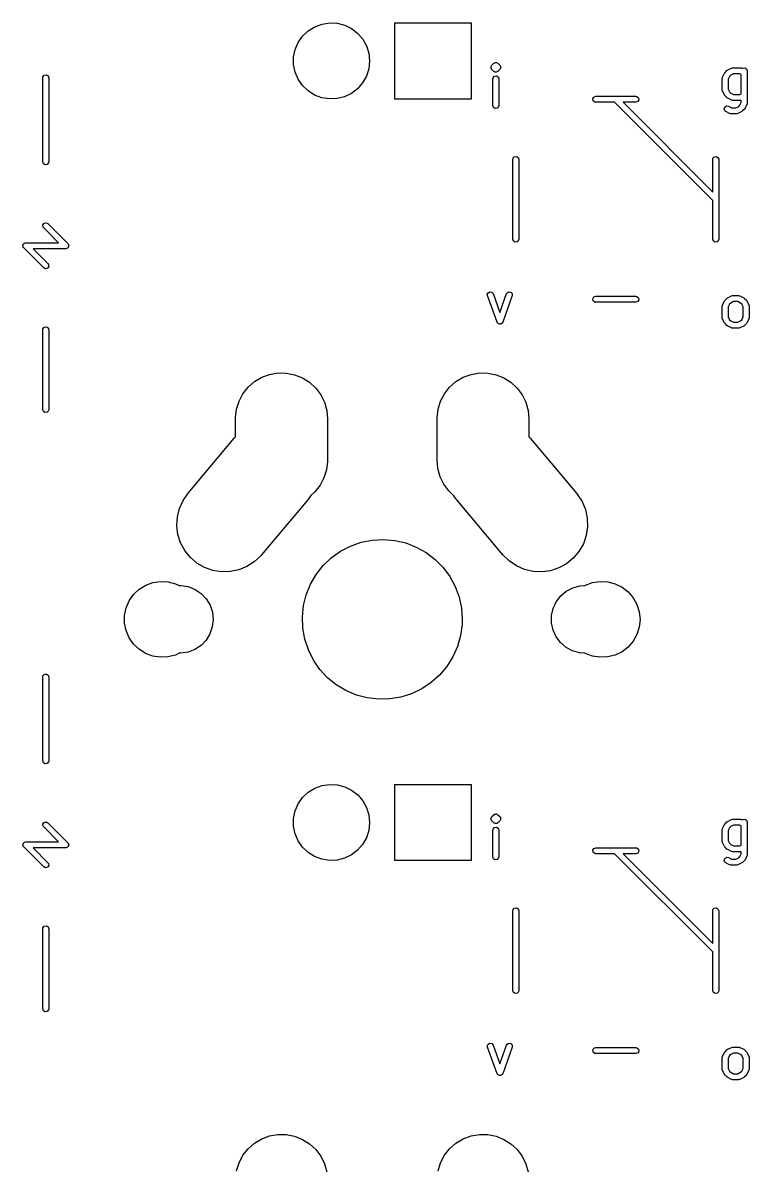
# Model space of a CAD drawing. Extents: x 0 to 132, y -20 to 105.
# Drawn here: x 114.06 to 132.22, y 45.35 to 73.93 of the extents above; entities that cross this region are included whole.
import ezdxf

# ---------------------------------------------------------------- set-up
doc = ezdxf.new("R2010")
doc.units = 0
doc.layers.add('BLACK', color=7, linetype='CONTINUOUS')

msp = doc.modelspace()

# ---------------------------------------------------------------- linework, layer by layer
at = {"layer": 'BLACK', "linetype": 'CONTINUOUS'}
for p, q in [((121.055, 73.5986), (121.195, 73.7309)), ((121.195, 73.7309), (121.358, 73.8324)), ((121.358, 73.8324), (121.539, 73.8988)), ((121.539, 73.8988), (121.729, 73.9276)), ((121.729, 73.9276), (121.922, 73.9175)), ((121.922, 73.9175), (122.108, 73.869)), ((122.108, 73.869), (122.281, 73.784)), ((122.281, 73.784), (122.433, 73.666)), ((123.363, 72.0237), (123.363, 73.9287)), ((123.363, 73.9287), (125.268, 73.9287)), ((125.268, 73.9287), (125.268, 72.0237)), ((120.868, 73.2643), (120.945, 73.4409)), ((120.945, 73.4409), (121.055, 73.5986)), ((122.433, 73.666), (122.558, 73.5199)), ((122.558, 73.5199), (122.651, 73.3515)), ((120.829, 73.0758), (120.868, 73.2643)), ((122.651, 73.3515), (122.709, 73.1678)), ((122.709, 73.1678), (122.728, 72.9762)), ((120.828, 72.8833), (120.829, 73.0758)), ((120.866, 72.6946), (120.828, 72.8833)), ((122.728, 72.9696), (122.708, 72.7782)), ((122.728, 72.9762), (122.728, 72.9696)), ((125.779, 72.8509), (125.787, 72.8685)), ((125.787, 72.8685), (125.835, 72.9162)), ((125.835, 72.9162), (125.843, 72.9218)), ((125.843, 72.9218), (125.845, 72.9246)), ((125.845, 72.9246), (125.848, 72.9254)), ((125.848, 72.9255), (125.85, 72.9281)), ((125.848, 72.9254), (125.848, 72.9255)), ((125.85, 72.9281), (125.852, 72.9284)), ((125.852, 72.9284), (125.856, 72.9311)), ((125.856, 72.9311), (125.876, 72.9328)), ((125.876, 72.9328), (125.895, 72.9378)), ((125.895, 72.9378), (125.898, 72.9364)), ((125.898, 72.9364), (125.901, 72.937)), ((125.901, 72.937), (125.904, 72.9353)), ((125.904, 72.9353), (125.907, 72.9356)), ((125.907, 72.9356), (125.923, 72.9244)), ((125.923, 72.9244), (125.941, 72.9162)), ((125.941, 72.9162), (125.989, 72.8685)), ((125.989, 72.8685), (125.994, 72.8604)), ((114.559, 72.5782), (114.591, 72.6175)), ((114.591, 72.6175), (114.642, 72.6264)), ((114.642, 72.6264), (114.686, 72.6007)), ((114.686, 72.6007), (114.704, 72.5525)), ((120.941, 72.5174), (120.866, 72.6946)), ((122.649, 72.5949), (122.554, 72.4272)), ((122.708, 72.7782), (122.649, 72.5949)), ((125.766, 72.822), (125.769, 72.8282)), ((125.771, 72.8032), (125.766, 72.822)), ((125.768, 72.8349), (125.779, 72.8509)), ((125.769, 72.8282), (125.768, 72.8349)), ((125.772, 72.7838), (125.771, 72.8032)), ((125.778, 72.7757), (125.772, 72.7838)), ((125.779, 72.7725), (125.778, 72.7757)), ((125.782, 72.7706), (125.779, 72.7725)), ((125.787, 72.7625), (125.782, 72.7706)), ((125.835, 72.7148), (125.787, 72.7625)), ((125.818, 72.5554), (125.851, 72.5947)), ((125.853, 72.7066), (125.835, 72.7148)), ((125.851, 72.5947), (125.901, 72.6036)), ((125.869, 72.6954), (125.853, 72.7066)), ((125.872, 72.6957), (125.869, 72.6954)), ((125.875, 72.694), (125.872, 72.6957)), ((125.878, 72.6946), (125.875, 72.694)), ((125.881, 72.6932), (125.878, 72.6946)), ((125.9, 72.6982), (125.881, 72.6932)), ((125.92, 72.6999), (125.9, 72.6982)), ((125.901, 72.6036), (125.945, 72.578)), ((125.924, 72.7026), (125.92, 72.6999)), ((125.925, 72.7029), (125.924, 72.7026)), ((125.928, 72.7055), (125.925, 72.7029)), ((125.931, 72.7064), (125.928, 72.7056)), ((125.928, 72.7056), (125.928, 72.7055)), ((125.933, 72.7092), (125.931, 72.7064)), ((125.941, 72.7148), (125.933, 72.7092)), ((125.989, 72.7625), (125.941, 72.7148)), ((125.997, 72.7801), (125.989, 72.7625)), ((125.994, 72.8604), (125.997, 72.8585)), ((125.997, 72.8585), (125.998, 72.8553)), ((126.008, 72.7961), (125.997, 72.7801)), ((125.998, 72.8553), (126.004, 72.8472)), ((126.004, 72.8472), (126.005, 72.8278)), ((126.005, 72.8278), (126.01, 72.809)), ((126.01, 72.809), (126.007, 72.8028)), ((126.007, 72.8028), (126.008, 72.7961)), ((131.559, 72.5729), (131.607, 72.6681)), ((131.607, 72.6681), (131.62, 72.6861)), ((131.62, 72.6861), (131.621, 72.6876)), ((131.621, 72.6876), (131.668, 72.7352)), ((131.668, 72.7352), (131.687, 72.7481)), ((131.687, 72.7481), (131.688, 72.7492)), ((131.688, 72.7492), (131.783, 72.7969)), ((131.735, 72.5901), (131.701, 72.5216)), ((131.766, 72.6205), (131.735, 72.5901)), ((131.834, 72.6548), (131.766, 72.6205)), ((131.783, 72.7969), (131.808, 72.8043)), ((131.808, 72.8043), (131.812, 72.8033)), ((131.812, 72.8033), (131.817, 72.8048)), ((131.817, 72.8048), (132.007, 72.8048)), ((131.989, 72.6548), (131.834, 72.6548)), ((132.027, 72.6358), (131.989, 72.6548)), ((132.007, 72.8048), (132.033, 72.8003)), ((132.027, 72.1571), (132.027, 72.6358)), ((132.033, 72.8003), (132.036, 72.7974)), ((132.036, 72.7974), (132.041, 72.7969)), ((132.041, 72.7969), (132.059, 72.7877)), ((132.059, 72.7877), (132.065, 72.7947)), ((132.065, 72.7947), (132.115, 72.8036)), ((132.115, 72.8036), (132.16, 72.778)), ((132.16, 72.778), (132.177, 72.7298)), ((132.177, 72.7298), (132.177, 71.9203)), ((114.554, 72.5525), (114.559, 72.5782)), ((114.554, 70.4525), (114.554, 72.5525)), ((114.704, 72.5525), (114.704, 70.4525)), ((121.051, 72.3589), (120.941, 72.5174)), ((121.19, 72.2257), (121.051, 72.3589)), ((122.554, 72.4272), (122.428, 72.2819)), ((125.813, 72.5298), (125.818, 72.5554)), ((125.813, 71.8631), (125.813, 72.5298)), ((125.945, 72.578), (125.963, 72.5298)), ((125.963, 72.5298), (125.963, 71.8631)), ((131.551, 72.5393), (131.556, 72.565)), ((131.551, 72.2536), (131.551, 72.5393)), ((131.556, 72.565), (131.558, 72.5684)), ((131.558, 72.5684), (131.559, 72.5729)), ((131.701, 72.5216), (131.701, 72.2713)), ((121.352, 72.1231), (121.19, 72.2257)), ((121.533, 72.0554), (121.352, 72.1231)), ((121.723, 72.0252), (121.533, 72.0554)), ((121.915, 72.034), (121.723, 72.0252)), ((122.102, 72.0812), (121.915, 72.034)), ((122.275, 72.165), (122.102, 72.0812)), ((122.428, 72.2819), (122.275, 72.165)), ((125.268, 72.0237), (123.363, 72.0237)), ((128.314, 72.0285), (128.34, 72.073)), ((128.323, 71.978), (128.314, 72.0285)), ((128.34, 72.073), (128.388, 72.0905)), ((128.388, 72.0905), (129.388, 72.0905)), ((129.388, 72.0905), (129.414, 72.086)), ((129.414, 72.086), (129.453, 72.053)), ((129.453, 72.053), (129.462, 72.0025)), ((131.553, 72.2494), (131.551, 72.2536)), ((131.552, 72.245), (131.553, 72.2494)), ((131.559, 72.2201), (131.552, 72.245)), ((131.607, 72.1248), (131.559, 72.2201)), ((131.608, 72.1237), (131.607, 72.1248)), ((131.621, 72.1053), (131.608, 72.1237)), ((131.668, 72.0577), (131.621, 72.1053)), ((131.67, 72.057), (131.668, 72.0577)), ((131.688, 72.0437), (131.67, 72.057)), ((131.783, 71.996), (131.688, 72.0437)), ((131.701, 72.2713), (131.735, 72.2028)), ((131.735, 72.2028), (131.766, 72.1724)), ((131.766, 72.1724), (131.834, 72.1381)), ((131.834, 72.1381), (131.989, 72.1381)), ((131.989, 72.1381), (132.027, 72.1571)), ((125.831, 71.8149), (125.813, 71.8631)), ((125.875, 71.7893), (125.831, 71.8149)), ((125.925, 71.7982), (125.875, 71.7893)), ((125.958, 71.8375), (125.925, 71.7982)), ((125.963, 71.8631), (125.958, 71.8375)), ((128.362, 71.945), (128.323, 71.978)), ((128.388, 71.9405), (128.362, 71.945)), ((128.857, 71.9405), (128.388, 71.9405)), ((131.313, 69.4844), (128.857, 71.9405)), ((129.388, 71.9405), (129.069, 71.9405)), ((129.069, 71.9405), (131.313, 69.6966)), ((129.436, 71.958), (129.388, 71.9405)), ((129.462, 72.0025), (129.436, 71.958)), ((131.599, 71.7729), (131.613, 71.8221)), ((131.619, 71.7258), (131.599, 71.7729)), ((131.613, 71.8221), (131.656, 71.8504)), ((131.64, 71.7103), (131.619, 71.7258)), ((131.656, 71.8504), (131.707, 71.8445)), ((131.707, 71.8445), (131.787, 71.8048)), ((131.787, 71.9955), (131.783, 71.996)), ((131.791, 71.9926), (131.787, 71.9955)), ((131.787, 71.8048), (131.894, 71.8048)), ((131.817, 71.9881), (131.791, 71.9926)), ((132.007, 71.9881), (131.817, 71.9881)), ((131.894, 71.8048), (131.963, 71.839)), ((131.963, 71.839), (131.993, 71.8694)), ((131.993, 71.8694), (132.027, 71.938)), ((132.011, 71.9897), (132.007, 71.9881)), ((132.016, 71.9886), (132.011, 71.9897)), ((132.027, 71.9921), (132.016, 71.9886)), ((132.027, 71.938), (132.027, 71.9921)), ((132.06, 71.7244), (132.042, 71.7115)), ((132.108, 71.772), (132.06, 71.7244)), ((132.122, 71.7915), (132.108, 71.7735)), ((132.108, 71.7735), (132.108, 71.772)), ((132.169, 71.8867), (132.122, 71.7915)), ((132.17, 71.8912), (132.169, 71.8867)), ((132.173, 71.8946), (132.17, 71.8912)), ((132.177, 71.9203), (132.173, 71.8946)), ((131.735, 71.6627), (131.64, 71.7103)), ((131.74, 71.6622), (131.735, 71.6627)), ((131.743, 71.6593), (131.74, 71.6622)), ((131.769, 71.6548), (131.743, 71.6593)), ((131.912, 71.6548), (131.769, 71.6548)), ((131.916, 71.6563), (131.912, 71.6548)), ((131.92, 71.6553), (131.916, 71.6563)), ((131.945, 71.6627), (131.92, 71.6553)), ((132.041, 71.7103), (131.945, 71.6627)), ((132.042, 71.7115), (132.041, 71.7103)), ((126.318, 70.5412), (126.35, 70.5805)), ((126.35, 70.5805), (126.401, 70.5894)), ((126.401, 70.5894), (126.445, 70.5637)), ((131.318, 70.5412), (131.35, 70.5805)), ((131.35, 70.5805), (131.401, 70.5894)), ((131.401, 70.5894), (131.445, 70.5637)), ((114.572, 70.4043), (114.554, 70.4525)), ((114.616, 70.3786), (114.572, 70.4043)), ((114.666, 70.3875), (114.616, 70.3786)), ((114.699, 70.4268), (114.666, 70.3875)), ((114.704, 70.4525), (114.699, 70.4268)), ((126.313, 70.5155), (126.318, 70.5412)), ((126.313, 68.5155), (126.313, 70.5155)), ((126.445, 70.5637), (126.463, 70.5155)), ((126.463, 70.5155), (126.463, 68.5155)), ((131.313, 70.5155), (131.318, 70.5412)), ((131.313, 69.6966), (131.313, 70.5155)), ((131.445, 70.5637), (131.463, 70.5155)), ((131.463, 70.5155), (131.463, 68.5155)), ((131.313, 68.5155), (131.313, 69.4844)), ((114.557, 68.8719), (114.586, 68.9139)), ((114.561, 68.8208), (114.557, 68.8719)), ((114.586, 68.9139), (114.636, 68.9272)), ((114.636, 68.9272), (114.682, 68.9055)), ((114.682, 68.9055), (115.182, 68.4055)), ((114.576, 68.7995), (114.561, 68.8208)), ((114.948, 68.4275), (114.576, 68.7995)), ((114.055, 68.3655), (114.057, 68.3685)), ((114.059, 68.3433), (114.055, 68.3655)), ((114.057, 68.3719), (114.069, 68.3904)), ((114.057, 68.3685), (114.057, 68.3719)), ((114.061, 68.3208), (114.059, 68.3433)), ((114.064, 68.317), (114.061, 68.3208)), ((114.064, 68.315), (114.064, 68.317)), ((114.067, 68.3129), (114.064, 68.315)), ((114.076, 68.2995), (114.067, 68.3129)), ((114.069, 68.3904), (114.081, 68.41)), ((114.576, 67.7995), (114.076, 68.2995)), ((114.081, 68.41), (114.084, 68.4111)), ((114.084, 68.4111), (114.086, 68.4139)), ((114.086, 68.4139), (114.108, 68.4198)), ((114.108, 68.4198), (114.129, 68.4275)), ((114.129, 68.4275), (114.948, 68.4275)), ((115.174, 68.2939), (115.172, 68.2911)), ((115.177, 68.295), (115.174, 68.2939)), ((115.188, 68.3146), (115.177, 68.295)), ((115.182, 68.4055), (115.191, 68.3921)), ((115.201, 68.3331), (115.188, 68.3146)), ((115.191, 68.3921), (115.194, 68.39)), ((115.194, 68.39), (115.194, 68.388)), ((115.194, 68.388), (115.197, 68.3842)), ((115.197, 68.3842), (115.199, 68.3617)), ((115.199, 68.3617), (115.203, 68.3395)), ((115.203, 68.3395), (115.201, 68.3365)), ((115.201, 68.3365), (115.201, 68.3331)), ((126.331, 68.4673), (126.313, 68.5155)), ((126.375, 68.4416), (126.331, 68.4673)), ((126.425, 68.4505), (126.375, 68.4416)), ((126.458, 68.4898), (126.425, 68.4505)), ((126.463, 68.5155), (126.458, 68.4898)), ((131.331, 68.4673), (131.313, 68.5155)), ((131.375, 68.4416), (131.331, 68.4673)), ((131.425, 68.4505), (131.375, 68.4416)), ((131.458, 68.4898), (131.425, 68.4505)), ((131.463, 68.5155), (131.458, 68.4898)), ((115.129, 68.2775), (114.31, 68.2775)), ((114.31, 68.2775), (114.682, 67.9055)), ((115.15, 68.2852), (115.129, 68.2775)), ((115.172, 68.2911), (115.15, 68.2852)), ((114.622, 67.7778), (114.576, 67.7995)), ((114.672, 67.7911), (114.622, 67.7778)), ((114.701, 67.8331), (114.672, 67.7911)), ((114.682, 67.9055), (114.697, 67.8842)), ((114.697, 67.8842), (114.701, 67.8331)), ((125.675, 67.1302), (125.693, 67.1783)), ((125.693, 67.1783), (125.737, 67.2037)), ((125.737, 67.2037), (125.788, 67.1945)), ((125.788, 67.1945), (125.821, 67.155)), ((125.821, 67.155), (125.988, 66.6861)), ((125.988, 66.6861), (126.155, 67.155)), ((126.155, 67.155), (126.168, 67.1776)), ((126.168, 67.1776), (126.213, 67.2036)), ((126.213, 67.2036), (126.263, 67.195)), ((126.263, 67.195), (126.296, 67.1559)), ((126.296, 67.1559), (126.297, 67.1046)), ((125.679, 67.1046), (125.675, 67.1302)), ((125.917, 66.4379), (125.679, 67.1046)), ((126.297, 67.1046), (126.059, 66.4379)), ((128.314, 67.0285), (128.34, 67.073)), ((128.323, 66.978), (128.314, 67.0285)), ((128.362, 66.945), (128.323, 66.978)), ((128.34, 67.073), (128.388, 67.0905)), ((128.388, 66.9405), (128.362, 66.945)), ((128.388, 67.0905), (129.388, 67.0905)), ((129.388, 66.9405), (128.388, 66.9405)), ((129.388, 67.0905), (129.414, 67.086)), ((129.436, 66.958), (129.388, 66.9405)), ((129.414, 67.086), (129.453, 67.053)), ((129.462, 67.0025), (129.436, 66.958)), ((129.453, 67.053), (129.462, 67.0025)), ((131.551, 66.8393), (131.556, 66.865)), ((131.556, 66.865), (131.558, 66.8684)), ((131.558, 66.8684), (131.559, 66.8729)), ((131.559, 66.8729), (131.607, 66.9681)), ((131.607, 66.9681), (131.62, 66.9861)), ((131.62, 66.9861), (131.621, 66.9876)), ((131.621, 66.9876), (131.668, 67.0352)), ((131.668, 67.0352), (131.687, 67.0481)), ((131.687, 67.0481), (131.688, 67.0492)), ((131.688, 67.0492), (131.783, 67.0969)), ((131.735, 66.8901), (131.701, 66.8216)), ((131.766, 66.9205), (131.735, 66.8901)), ((131.834, 66.9548), (131.766, 66.9205)), ((131.783, 67.0969), (131.808, 67.1043)), ((131.808, 67.1043), (131.812, 67.1033)), ((131.812, 67.1033), (131.817, 67.1048)), ((131.817, 67.1048), (131.959, 67.1048)), ((131.942, 66.9548), (131.834, 66.9548)), ((132.01, 66.9205), (131.942, 66.9548)), ((131.959, 67.1048), (131.985, 67.1003)), ((131.985, 67.1003), (131.989, 67.0974)), ((131.989, 67.0974), (131.993, 67.0969)), ((131.993, 67.0969), (132.088, 67.0492)), ((132.041, 66.8901), (132.01, 66.9205)), ((132.075, 66.8216), (132.041, 66.8901)), ((132.088, 67.0492), (132.106, 67.0359)), ((132.106, 67.0359), (132.108, 67.0352)), ((132.108, 67.0352), (132.155, 66.9876)), ((132.155, 66.9876), (132.168, 66.9692)), ((132.168, 66.9692), (132.169, 66.9681)), ((132.169, 66.9681), (132.217, 66.8729)), ((132.217, 66.8729), (132.224, 66.8479)), ((131.551, 66.5536), (131.551, 66.8393)), ((131.701, 66.8216), (131.701, 66.5713)), ((132.075, 66.5713), (132.075, 66.8216)), ((132.224, 66.8479), (132.223, 66.8435)), ((132.223, 66.8435), (132.225, 66.8393)), ((132.225, 66.8393), (132.225, 66.5536)), ((114.559, 66.2782), (114.591, 66.3175)), ((114.591, 66.3175), (114.642, 66.3264)), ((114.642, 66.3264), (114.686, 66.3007)), ((114.686, 66.3007), (114.704, 66.2525)), ((125.918, 66.4375), (125.917, 66.4379)), ((125.918, 66.437), (125.918, 66.4375)), ((125.934, 66.4179), (125.918, 66.437)), ((125.95, 66.3984), (125.934, 66.4179)), ((125.951, 66.3983), (125.95, 66.3984)), ((125.951, 66.3979), (125.951, 66.3983)), ((125.976, 66.3937), (125.951, 66.3979)), ((126.001, 66.3892), (125.976, 66.3937)), ((126.023, 66.4021), (126.001, 66.3893)), ((126.001, 66.3893), (126.001, 66.3894)), ((126.001, 66.3894), (126.001, 66.3892)), ((126.045, 66.4146), (126.023, 66.4021)), ((126.046, 66.4153), (126.045, 66.415)), ((126.045, 66.415), (126.045, 66.4146)), ((126.059, 66.4379), (126.046, 66.4153)), ((131.553, 66.5494), (131.551, 66.5536)), ((131.552, 66.545), (131.553, 66.5494)), ((131.559, 66.5201), (131.552, 66.545)), ((131.607, 66.4248), (131.559, 66.5201)), ((131.608, 66.4237), (131.607, 66.4248)), ((131.621, 66.4053), (131.608, 66.4237)), ((131.668, 66.3577), (131.621, 66.4053)), ((131.67, 66.357), (131.668, 66.3577)), ((131.688, 66.3437), (131.67, 66.357)), ((131.783, 66.296), (131.688, 66.3437)), ((131.701, 66.5713), (131.735, 66.5028)), ((131.735, 66.5028), (131.766, 66.4724)), ((131.766, 66.4724), (131.834, 66.4381)), ((131.787, 66.2955), (131.783, 66.296)), ((131.791, 66.2926), (131.787, 66.2955)), ((131.834, 66.4381), (131.942, 66.4381)), ((131.942, 66.4381), (132.01, 66.4724)), ((131.993, 66.296), (131.968, 66.2886)), ((132.088, 66.3437), (131.993, 66.296)), ((132.01, 66.4724), (132.041, 66.5028)), ((132.041, 66.5028), (132.075, 66.5713)), ((132.089, 66.3448), (132.088, 66.3437)), ((132.108, 66.3577), (132.089, 66.3448)), ((132.155, 66.4053), (132.108, 66.3577)), ((132.156, 66.4068), (132.155, 66.4053)), ((132.169, 66.4248), (132.156, 66.4068)), ((132.217, 66.5201), (132.169, 66.4248)), ((132.22, 66.5279), (132.217, 66.5245)), ((132.217, 66.5245), (132.217, 66.5201)), ((132.225, 66.5536), (132.22, 66.5279)), ((114.554, 66.2525), (114.559, 66.2782)), ((114.554, 64.2525), (114.554, 66.2525)), ((114.704, 66.2525), (114.704, 64.2525)), ((131.817, 66.2881), (131.791, 66.2926)), ((131.959, 66.2881), (131.817, 66.2881)), ((131.964, 66.2897), (131.959, 66.2881)), ((131.968, 66.2886), (131.964, 66.2897)), ((120.228, 65.1356), (120.436, 65.1712)), ((120.436, 65.1712), (120.646, 65.1684)), ((120.646, 65.1684), (120.853, 65.1274)), ((125.268, 65.1356), (125.476, 65.1712)), ((125.476, 65.1712), (125.686, 65.1684)), ((125.686, 65.1684), (125.893, 65.1274)), ((119.692, 64.8164), (119.85, 64.9551)), ((119.85, 64.9551), (120.031, 65.0627)), ((120.031, 65.0627), (120.228, 65.1356)), ((120.853, 65.1274), (121.048, 65.0494)), ((121.048, 65.0494), (121.226, 64.9371)), ((121.226, 64.9371), (121.381, 64.7942)), ((124.732, 64.8164), (124.89, 64.9551)), ((124.89, 64.9551), (125.071, 65.0627)), ((125.071, 65.0627), (125.268, 65.1356)), ((125.893, 65.1274), (126.088, 65.0494)), ((126.088, 65.0494), (126.266, 64.9371)), ((126.266, 64.9371), (126.421, 64.7942)), ((119.464, 64.4648), (119.562, 64.6511)), ((119.562, 64.6511), (119.692, 64.8164)), ((121.381, 64.7942), (121.507, 64.6256)), ((121.507, 64.6256), (121.6, 64.4369)), ((124.504, 64.4648), (124.602, 64.6511)), ((124.602, 64.6511), (124.732, 64.8164)), ((126.421, 64.7942), (126.547, 64.6256)), ((126.547, 64.6256), (126.64, 64.4369)), ((119.401, 64.2638), (119.464, 64.4648)), ((121.6, 64.4369), (121.657, 64.2343)), ((124.441, 64.2638), (124.504, 64.4648)), ((126.64, 64.4369), (126.697, 64.2343)), ((114.572, 64.2043), (114.554, 64.2525)), ((114.616, 64.1786), (114.572, 64.2043)), ((114.666, 64.1875), (114.616, 64.1786)), ((114.699, 64.2268), (114.666, 64.1875)), ((114.704, 64.2525), (114.699, 64.2268)), ((119.376, 64.0549), (119.401, 64.2638)), ((119.376, 64.0247), (119.376, 64.0549)), ((119.376, 63.5767), (119.376, 64.0247)), ((121.657, 64.2343), (121.676, 64.0247)), ((121.676, 64.0247), (121.676, 62.9878)), ((124.416, 64.0549), (124.441, 64.2638)), ((124.416, 64.0247), (124.416, 64.0549)), ((124.416, 62.9877), (124.416, 64.0247)), ((126.697, 64.2343), (126.716, 64.0247)), ((126.716, 64.0247), (126.716, 63.5738)), ((118.188, 62.1644), (119.345, 63.5433)), ((119.345, 63.5433), (119.366, 63.5671)), ((119.366, 63.5671), (119.376, 63.5767)), ((126.716, 63.5738), (126.747, 63.5433)), ((126.747, 63.5433), (127.904, 62.1644)), ((121.676, 62.9576), (121.651, 62.7487)), ((121.676, 62.9878), (121.676, 62.9576)), ((124.435, 62.7782), (124.416, 62.9877)), ((121.651, 62.7487), (121.588, 62.5477)), ((124.492, 62.5756), (124.435, 62.7782)), ((121.49, 62.3614), (121.36, 62.1961)), ((121.588, 62.5477), (121.49, 62.3614)), ((124.585, 62.3869), (124.492, 62.5756)), ((124.711, 62.2182), (124.585, 62.3869)), ((118.063, 61.9839), (118.188, 62.1644)), ((121.256, 62.1048), (121.184, 62.0006)), ((121.36, 62.1961), (121.256, 62.1048)), ((124.839, 62.1003), (124.711, 62.2182)), ((124.888, 62.0249), (124.839, 62.1003)), ((124.908, 62.0006), (124.888, 62.0249)), ((127.904, 62.1644), (127.924, 62.1401)), ((127.924, 62.1401), (128.044, 61.9564)), ((117.921, 61.5704), (117.973, 61.7837)), ((117.973, 61.7837), (118.063, 61.9839)), ((121.184, 62.0006), (120.027, 60.6217)), ((126.065, 60.6217), (124.908, 62.0006)), ((128.044, 61.9564), (128.129, 61.7539)), ((128.129, 61.7539), (128.176, 61.5393)), ((117.908, 61.3512), (117.921, 61.5704)), ((128.176, 61.5393), (128.182, 61.3198)), ((117.936, 61.1333), (117.908, 61.3512)), ((128.182, 61.3198), (128.149, 61.1027)), ((118.003, 60.9242), (117.936, 61.1333)), ((118.107, 60.7307), (118.003, 60.9242)), ((122.252, 60.8418), (122.518, 60.9354)), ((122.518, 60.9354), (122.795, 60.9905)), ((122.795, 60.9905), (123.077, 61.006)), ((123.077, 61.006), (123.359, 60.9816)), ((123.359, 60.9816), (123.634, 60.9178)), ((123.634, 60.9178), (123.898, 60.8159)), ((128.077, 60.8954), (127.968, 60.7047)), ((128.149, 61.1027), (128.077, 60.8954)), ((118.244, 60.5595), (118.107, 60.7307)), ((120.006, 60.5979), (119.846, 60.4474)), ((120.027, 60.6217), (120.006, 60.5979)), ((121.771, 60.5473), (122.001, 60.7115)), ((122.001, 60.7115), (122.252, 60.8418)), ((123.898, 60.8159), (124.144, 60.6779)), ((124.144, 60.6779), (124.369, 60.5065)), ((126.221, 60.4671), (126.065, 60.6217)), ((127.968, 60.7047), (127.826, 60.5371)), ((118.411, 60.4161), (118.244, 60.5595)), ((118.6, 60.3055), (118.411, 60.4161)), ((118.807, 60.2313), (118.6, 60.3055)), ((119.662, 60.3286), (119.458, 60.2455)), ((119.846, 60.4474), (119.662, 60.3286)), ((121.392, 60.1304), (121.567, 60.3523)), ((121.567, 60.3523), (121.771, 60.5473)), ((124.369, 60.5065), (124.567, 60.3051)), ((124.567, 60.3051), (124.735, 60.0779)), ((126.403, 60.3435), (126.221, 60.4671)), ((126.604, 60.2551), (126.403, 60.3435)), ((127.463, 60.2926), (127.254, 60.2238)), ((127.656, 60.3982), (127.463, 60.2926)), ((127.826, 60.5371), (127.656, 60.3982)), ((119.024, 60.196), (118.807, 60.2313)), ((119.243, 60.2008), (119.024, 60.196)), ((119.458, 60.2455), (119.243, 60.2008)), ((121.25, 59.8861), (121.392, 60.1304)), ((124.735, 60.0779), (124.869, 59.8293)), ((126.818, 60.2047), (126.604, 60.2551)), ((127.037, 60.1942), (126.818, 60.2047)), ((127.254, 60.2238), (127.037, 60.1942)), ((116.827, 59.627), (116.966, 59.7589)), ((116.966, 59.7589), (117.13, 59.8601)), ((117.13, 59.8601), (117.31, 59.9264)), ((117.31, 59.9264), (117.5, 59.9551)), ((117.5, 59.9551), (117.691, 59.9451)), ((117.691, 59.9451), (117.877, 59.8967)), ((117.877, 59.8967), (117.967, 59.8525)), ((117.967, 59.8525), (118.013, 59.8549)), ((118.013, 59.8549), (118.195, 59.8249)), ((118.195, 59.8249), (118.365, 59.7568)), ((118.365, 59.7568), (118.517, 59.6536)), ((121.144, 59.6243), (121.25, 59.8861)), ((124.869, 59.8293), (124.967, 59.5642)), ((127.651, 59.7109), (127.813, 59.7966)), ((127.813, 59.7966), (127.99, 59.8453)), ((127.99, 59.8453), (128.116, 59.8519)), ((128.116, 59.8519), (128.13, 59.8601)), ((128.13, 59.8601), (128.31, 59.9264)), ((128.31, 59.9264), (128.5, 59.9551)), ((128.5, 59.9551), (128.691, 59.9451)), ((128.691, 59.9451), (128.877, 59.8967)), ((128.877, 59.8967), (129.049, 59.8119)), ((129.049, 59.8119), (129.201, 59.6942)), ((116.64, 59.2935), (116.717, 59.4697)), ((116.717, 59.4697), (116.827, 59.627)), ((118.517, 59.6536), (118.643, 59.5202)), ((118.643, 59.5202), (118.738, 59.3628)), ((121.076, 59.3501), (121.144, 59.6243)), ((124.967, 59.5642), (125.026, 59.2881)), ((127.321, 59.2802), (127.399, 59.4466)), ((127.399, 59.4466), (127.51, 59.5924)), ((127.51, 59.5924), (127.651, 59.7109)), ((129.201, 59.6942), (129.326, 59.5484)), ((129.326, 59.5484), (129.419, 59.3805)), ((116.601, 59.1056), (116.64, 59.2935)), ((118.738, 59.3628), (118.796, 59.1888)), ((118.796, 59.1888), (118.816, 59.0062)), ((121.047, 59.0691), (121.076, 59.3501)), ((125.026, 59.2881), (125.046, 59.0062)), ((127.281, 59.101), (127.321, 59.2802)), ((129.419, 59.3805), (129.477, 59.1973)), ((129.477, 59.1973), (129.496, 59.0062)), ((116.601, 58.9135), (116.601, 59.1056)), ((116.638, 58.7253), (116.601, 58.9135)), ((118.816, 59.0003), (118.795, 58.8179)), ((118.816, 59.0062), (118.816, 59.0003)), ((121.058, 58.7868), (121.047, 59.0691)), ((125.042, 58.8807), (125.004, 58.6007)), ((125.046, 59.0062), (125.042, 58.8807)), ((127.281, 58.9174), (127.281, 59.101)), ((127.319, 58.7379), (127.281, 58.9174)), ((129.496, 58.9996), (129.475, 58.8087)), ((129.496, 59.0062), (129.496, 58.9996)), ((116.714, 58.5486), (116.638, 58.7253)), ((118.735, 58.6443), (118.639, 58.4876)), ((118.795, 58.8179), (118.735, 58.6443)), ((121.109, 58.5089), (121.058, 58.7868)), ((125.004, 58.6007), (124.928, 58.3288)), ((127.396, 58.571), (127.319, 58.7379)), ((129.417, 58.6259), (129.322, 58.4586)), ((129.475, 58.8087), (129.417, 58.6259)), ((116.823, 58.3905), (116.714, 58.5486)), ((116.961, 58.2576), (116.823, 58.3905)), ((118.512, 58.3551), (118.36, 58.253)), ((118.639, 58.4876), (118.512, 58.3551)), ((121.198, 58.2409), (121.109, 58.5089)), ((124.928, 58.3288), (124.814, 58.0704)), ((127.506, 58.4244), (127.396, 58.571)), ((127.646, 58.3049), (127.506, 58.4244)), ((127.808, 58.2181), (127.646, 58.3049)), ((129.196, 58.3137), (129.044, 58.1971)), ((129.322, 58.4586), (129.196, 58.3137)), ((117.124, 58.1553), (116.961, 58.2576)), ((117.303, 58.0878), (117.124, 58.1553)), ((117.493, 58.0577), (117.303, 58.0878)), ((117.685, 58.0664), (117.493, 58.0577)), ((117.871, 58.1135), (117.685, 58.0664)), ((117.966, 58.1597), (117.871, 58.1135)), ((118.008, 58.1573), (117.966, 58.1597)), ((118.189, 58.186), (118.008, 58.1573)), ((118.36, 58.253), (118.189, 58.186)), ((121.325, 57.9882), (121.198, 58.2409)), ((124.814, 58.0704), (124.664, 57.8307)), ((127.984, 58.1682), (127.808, 58.2181)), ((128.116, 58.1603), (127.984, 58.1682)), ((128.124, 58.1553), (128.116, 58.1603)), ((128.303, 58.0878), (128.124, 58.1553)), ((128.493, 58.0577), (128.303, 58.0878)), ((128.685, 58.0664), (128.493, 58.0577)), ((128.871, 58.1135), (128.685, 58.0664)), ((129.044, 58.1971), (128.871, 58.1135)), ((121.485, 57.7558), (121.325, 57.9882)), ((121.677, 57.5483), (121.485, 57.7558)), ((124.664, 57.8307), (124.482, 57.6144)), ((114.554, 57.5665), (114.559, 57.5922)), ((114.554, 55.4665), (114.554, 57.5665)), ((114.559, 57.5922), (114.591, 57.6315)), ((114.591, 57.6315), (114.642, 57.6404)), ((114.642, 57.6404), (114.686, 57.6147)), ((114.686, 57.6147), (114.704, 57.5665)), ((114.704, 57.5665), (114.704, 55.4665)), ((121.896, 57.37), (121.677, 57.5483)), ((124.482, 57.6144), (124.272, 57.4259)), ((122.138, 57.2242), (121.896, 57.37)), ((122.398, 57.1141), (122.138, 57.2242)), ((124.037, 57.269), (123.782, 57.1467)), ((124.272, 57.4259), (124.037, 57.269)), ((122.671, 57.0417), (122.398, 57.1141)), ((122.952, 57.0085), (122.671, 57.0417)), ((123.234, 57.0151), (122.952, 57.0085)), ((123.513, 57.0615), (123.234, 57.0151)), ((123.782, 57.1467), (123.513, 57.0615)), ((114.572, 55.4183), (114.554, 55.4665)), ((114.699, 55.4408), (114.666, 55.4015)), ((114.704, 55.4665), (114.699, 55.4408)), ((114.616, 55.3926), (114.572, 55.4183)), ((114.666, 55.4015), (114.616, 55.3926)), ((121.539, 54.8488), (121.729, 54.8776)), ((121.729, 54.8776), (121.922, 54.8675)), ((121.922, 54.8675), (122.108, 54.819)), ((123.363, 52.9737), (123.363, 54.8787)), ((123.363, 54.8787), (125.268, 54.8787)), ((125.268, 54.8787), (125.268, 52.9737)), ((121.055, 54.5486), (121.195, 54.6809)), ((121.195, 54.6809), (121.358, 54.7824)), ((121.358, 54.7824), (121.539, 54.8488)), ((122.108, 54.819), (122.281, 54.734)), ((122.281, 54.734), (122.433, 54.616)), ((122.433, 54.616), (122.558, 54.4699)), ((120.868, 54.2143), (120.945, 54.3909)), ((120.945, 54.3909), (121.055, 54.5486)), ((122.558, 54.4699), (122.651, 54.3015)), ((122.651, 54.3015), (122.709, 54.1178)), ((120.828, 53.8333), (120.829, 54.0258)), ((120.829, 54.0258), (120.868, 54.2143)), ((122.709, 54.1178), (122.728, 53.9262)), ((125.766, 54.026), (125.769, 54.0322)), ((125.771, 54.0072), (125.766, 54.026)), ((125.768, 54.0389), (125.779, 54.0549)), ((125.769, 54.0322), (125.768, 54.0389)), ((125.772, 53.9878), (125.771, 54.0072)), ((125.779, 54.0549), (125.787, 54.0725)), ((125.787, 54.0725), (125.835, 54.1202)), ((125.835, 54.1202), (125.843, 54.1258)), ((125.843, 54.1258), (125.845, 54.1286)), ((125.845, 54.1286), (125.848, 54.1294)), ((125.848, 54.1295), (125.85, 54.1321)), ((125.848, 54.1294), (125.848, 54.1295)), ((125.85, 54.1321), (125.852, 54.1324)), ((125.852, 54.1324), (125.856, 54.1351)), ((125.856, 54.1351), (125.876, 54.1368)), ((125.876, 54.1368), (125.895, 54.1418)), ((125.895, 54.1418), (125.898, 54.1404)), ((125.898, 54.1404), (125.901, 54.141)), ((125.901, 54.141), (125.904, 54.1393)), ((125.904, 54.1393), (125.907, 54.1396)), ((125.907, 54.1396), (125.923, 54.1284)), ((125.923, 54.1284), (125.941, 54.1202)), ((125.941, 54.1202), (125.989, 54.0725)), ((125.989, 54.0725), (125.994, 54.0644)), ((125.994, 54.0644), (125.997, 54.0625)), ((125.997, 54.0625), (125.998, 54.0593)), ((125.998, 54.0593), (126.004, 54.0512)), ((126.004, 54.0512), (126.005, 54.0318)), ((126.005, 54.0318), (126.01, 54.013)), ((126.01, 54.013), (126.007, 54.0068)), ((126.007, 54.0068), (126.008, 54.0001)), ((131.783, 54.0009), (131.808, 54.0083)), ((131.808, 54.0083), (131.812, 54.0073)), ((131.812, 54.0073), (131.817, 54.0088)), ((131.817, 54.0088), (132.007, 54.0088)), ((132.007, 54.0088), (132.033, 54.0043)), ((132.065, 53.9987), (132.115, 54.0076)), ((132.115, 54.0076), (132.16, 53.982)), ((114.557, 53.8859), (114.586, 53.9279)), ((114.561, 53.8348), (114.557, 53.8859)), ((114.576, 53.8135), (114.561, 53.8348)), ((114.948, 53.4415), (114.576, 53.8135)), ((114.586, 53.9279), (114.636, 53.9412)), ((114.636, 53.9412), (114.682, 53.9195)), ((114.682, 53.9195), (115.182, 53.4195)), ((120.866, 53.6446), (120.828, 53.8333)), ((122.708, 53.7282), (122.649, 53.5449)), ((122.728, 53.9196), (122.708, 53.7282)), ((122.728, 53.9262), (122.728, 53.9196)), ((125.778, 53.9797), (125.772, 53.9878)), ((125.779, 53.9765), (125.778, 53.9797)), ((125.782, 53.9746), (125.779, 53.9765)), ((125.787, 53.9665), (125.782, 53.9746)), ((125.835, 53.9188), (125.787, 53.9665)), ((125.813, 53.7338), (125.818, 53.7594)), ((125.813, 53.0671), (125.813, 53.7338)), ((125.818, 53.7594), (125.851, 53.7987)), ((125.853, 53.9106), (125.835, 53.9188)), ((125.851, 53.7987), (125.901, 53.8076)), ((125.869, 53.8994), (125.853, 53.9106)), ((125.872, 53.8997), (125.869, 53.8994)), ((125.875, 53.898), (125.872, 53.8997)), ((125.878, 53.8986), (125.875, 53.898)), ((125.881, 53.8972), (125.878, 53.8986)), ((125.9, 53.9022), (125.881, 53.8972)), ((125.92, 53.9039), (125.9, 53.9022)), ((125.901, 53.8076), (125.945, 53.782)), ((125.924, 53.9066), (125.92, 53.9039)), ((125.925, 53.9069), (125.924, 53.9066)), ((125.928, 53.9095), (125.925, 53.9069)), ((125.931, 53.9104), (125.928, 53.9096)), ((125.928, 53.9096), (125.928, 53.9095)), ((125.933, 53.9132), (125.931, 53.9104)), ((125.941, 53.9188), (125.933, 53.9132)), ((125.989, 53.9665), (125.941, 53.9188)), ((125.945, 53.782), (125.963, 53.7338)), ((125.963, 53.7338), (125.963, 53.0671)), ((125.997, 53.9841), (125.989, 53.9665)), ((126.008, 54.0001), (125.997, 53.9841)), ((131.551, 53.7433), (131.556, 53.769)), ((131.551, 53.4576), (131.551, 53.7433)), ((131.556, 53.769), (131.558, 53.7724)), ((131.558, 53.7724), (131.559, 53.7769)), ((131.559, 53.7769), (131.607, 53.8721)), ((131.607, 53.8721), (131.62, 53.8901)), ((131.62, 53.8901), (131.621, 53.8916)), ((131.621, 53.8916), (131.668, 53.9392)), ((131.668, 53.9392), (131.687, 53.9521)), ((131.687, 53.9521), (131.688, 53.9532)), ((131.688, 53.9532), (131.783, 54.0009)), ((131.735, 53.7941), (131.701, 53.7256)), ((131.701, 53.7256), (131.701, 53.4753)), ((131.766, 53.8245), (131.735, 53.7941)), ((131.834, 53.8588), (131.766, 53.8245)), ((131.989, 53.8588), (131.834, 53.8588)), ((132.027, 53.8398), (131.989, 53.8588)), ((132.027, 53.3611), (132.027, 53.8398)), ((132.033, 54.0043), (132.036, 54.0014)), ((132.036, 54.0014), (132.041, 54.0009)), ((132.041, 54.0009), (132.059, 53.9917)), ((132.059, 53.9917), (132.065, 53.9987)), ((132.16, 53.982), (132.177, 53.9338)), ((132.177, 53.9338), (132.177, 53.1243)), ((114.108, 53.4338), (114.129, 53.4415)), ((114.129, 53.4415), (114.948, 53.4415)), ((120.941, 53.4674), (120.866, 53.6446)), ((121.051, 53.3089), (120.941, 53.4674)), ((122.649, 53.5449), (122.554, 53.3772)), ((131.553, 53.4534), (131.551, 53.4576)), ((131.552, 53.449), (131.553, 53.4534)), ((131.559, 53.4241), (131.552, 53.449)), ((131.701, 53.4753), (131.735, 53.4068)), ((114.055, 53.3795), (114.057, 53.3825)), ((114.059, 53.3573), (114.055, 53.3795)), ((114.057, 53.3859), (114.069, 53.4044)), ((114.057, 53.3825), (114.057, 53.3859)), ((114.061, 53.3348), (114.059, 53.3573)), ((114.064, 53.331), (114.061, 53.3348)), ((114.064, 53.329), (114.064, 53.331)), ((114.067, 53.3269), (114.064, 53.329)), ((114.076, 53.3135), (114.067, 53.3269)), ((114.069, 53.4044), (114.081, 53.424)), ((114.576, 52.8135), (114.076, 53.3135)), ((114.081, 53.424), (114.084, 53.4251)), ((114.084, 53.4251), (114.086, 53.4279)), ((114.086, 53.4279), (114.108, 53.4338)), ((115.129, 53.2915), (114.31, 53.2915)), ((114.31, 53.2915), (114.682, 52.9195)), ((115.15, 53.2992), (115.129, 53.2915)), ((115.172, 53.3051), (115.15, 53.2992)), ((115.174, 53.3079), (115.172, 53.3051)), ((115.177, 53.309), (115.174, 53.3079)), ((115.188, 53.3286), (115.177, 53.309)), ((115.182, 53.4195), (115.191, 53.4061)), ((115.201, 53.3471), (115.188, 53.3286)), ((115.191, 53.4061), (115.194, 53.404)), ((115.194, 53.404), (115.194, 53.402)), ((115.194, 53.402), (115.197, 53.3982)), ((115.197, 53.3982), (115.199, 53.3757)), ((115.199, 53.3757), (115.203, 53.3535)), ((115.203, 53.3535), (115.201, 53.3505)), ((115.201, 53.3505), (115.201, 53.3471)), ((121.19, 53.1757), (121.051, 53.3089)), ((121.352, 53.0731), (121.19, 53.1757)), ((122.428, 53.2319), (122.275, 53.115)), ((122.554, 53.3772), (122.428, 53.2319)), ((128.314, 53.2325), (128.34, 53.277)), ((128.323, 53.182), (128.314, 53.2325)), ((128.362, 53.149), (128.323, 53.182)), ((128.34, 53.277), (128.388, 53.2945)), ((128.388, 53.1445), (128.362, 53.149)), ((128.388, 53.2945), (129.388, 53.2945)), ((129.388, 53.2945), (129.414, 53.29)), ((129.436, 53.162), (129.388, 53.1445)), ((129.414, 53.29), (129.453, 53.257)), ((129.462, 53.2065), (129.436, 53.162)), ((129.453, 53.257), (129.462, 53.2065)), ((131.607, 53.3288), (131.559, 53.4241)), ((131.608, 53.3277), (131.607, 53.3288)), ((131.621, 53.3093), (131.608, 53.3277)), ((131.668, 53.2617), (131.621, 53.3093)), ((131.67, 53.261), (131.668, 53.2617)), ((131.688, 53.2477), (131.67, 53.261)), ((131.783, 53.2), (131.688, 53.2477)), ((131.735, 53.4068), (131.766, 53.3764)), ((131.766, 53.3764), (131.834, 53.3421)), ((131.787, 53.1995), (131.783, 53.2)), ((131.791, 53.1966), (131.787, 53.1995)), ((131.817, 53.1921), (131.791, 53.1966)), ((132.007, 53.1921), (131.817, 53.1921)), ((131.834, 53.3421), (131.989, 53.3421)), ((131.989, 53.3421), (132.027, 53.3611)), ((132.011, 53.1937), (132.007, 53.1921)), ((132.016, 53.1926), (132.011, 53.1937)), ((132.027, 53.1961), (132.016, 53.1926)), ((132.027, 53.142), (132.027, 53.1961)), ((114.682, 52.9195), (114.697, 52.8982)), ((114.697, 52.8982), (114.701, 52.8471)), ((121.533, 53.0054), (121.352, 53.0731)), ((121.723, 52.9752), (121.533, 53.0054)), ((121.915, 52.984), (121.723, 52.9752)), ((122.102, 53.0312), (121.915, 52.984)), ((122.275, 53.115), (122.102, 53.0312)), ((125.268, 52.9737), (123.363, 52.9737)), ((125.831, 53.0189), (125.813, 53.0671)), ((125.875, 52.9933), (125.831, 53.0189)), ((125.925, 53.0022), (125.875, 52.9933)), ((125.958, 53.0415), (125.925, 53.0022)), ((125.963, 53.0671), (125.958, 53.0415)), ((128.857, 53.1445), (128.388, 53.1445)), ((131.313, 50.6884), (128.857, 53.1445)), ((129.388, 53.1445), (129.069, 53.1445)), ((129.069, 53.1445), (131.313, 50.9006)), ((131.599, 52.9769), (131.613, 53.0261)), ((131.619, 52.9298), (131.599, 52.9769)), ((131.613, 53.0261), (131.656, 53.0544)), ((131.64, 52.9143), (131.619, 52.9298)), ((131.735, 52.8667), (131.64, 52.9143)), ((131.656, 53.0544), (131.707, 53.0485)), ((131.707, 53.0485), (131.787, 53.0088)), ((131.74, 52.8662), (131.735, 52.8667)), ((131.743, 52.8633), (131.74, 52.8662)), ((131.769, 52.8588), (131.743, 52.8633)), ((131.787, 53.0088), (131.894, 53.0088)), ((131.894, 53.0088), (131.963, 53.043)), ((131.945, 52.8667), (131.92, 52.8593)), ((132.041, 52.9143), (131.945, 52.8667)), ((131.963, 53.043), (131.993, 53.0734)), ((131.993, 53.0734), (132.027, 53.142)), ((132.042, 52.9155), (132.041, 52.9143)), ((132.06, 52.9284), (132.042, 52.9155)), ((132.108, 52.976), (132.06, 52.9284)), ((132.122, 52.9955), (132.108, 52.9775)), ((132.108, 52.9775), (132.108, 52.976)), ((132.169, 53.0907), (132.122, 52.9955)), ((132.17, 53.0952), (132.169, 53.0907)), ((132.173, 53.0986), (132.17, 53.0952)), ((132.177, 53.1243), (132.173, 53.0986)), ((114.622, 52.7918), (114.576, 52.8135)), ((114.672, 52.8051), (114.622, 52.7918)), ((114.701, 52.8471), (114.672, 52.8051)), ((131.912, 52.8588), (131.769, 52.8588)), ((131.916, 52.8603), (131.912, 52.8588)), ((131.92, 52.8593), (131.916, 52.8603)), ((126.313, 51.7195), (126.318, 51.7452)), ((126.318, 51.7452), (126.35, 51.7845)), ((126.35, 51.7845), (126.401, 51.7934)), ((126.401, 51.7934), (126.445, 51.7677)), ((126.445, 51.7677), (126.463, 51.7195)), ((131.313, 51.7195), (131.318, 51.7452)), ((131.318, 51.7452), (131.35, 51.7845)), ((131.35, 51.7845), (131.401, 51.7934)), ((131.401, 51.7934), (131.445, 51.7677)), ((131.445, 51.7677), (131.463, 51.7195)), ((126.313, 49.7195), (126.313, 51.7195)), ((126.463, 51.7195), (126.463, 49.7195)), ((131.313, 50.9006), (131.313, 51.7195)), ((131.463, 51.7195), (131.463, 49.7195)), ((114.554, 51.2665), (114.559, 51.2922)), ((114.554, 49.2665), (114.554, 51.2665)), ((114.559, 51.2922), (114.591, 51.3315)), ((114.591, 51.3315), (114.642, 51.3404)), ((114.642, 51.3404), (114.686, 51.3147)), ((114.686, 51.3147), (114.704, 51.2665)), ((114.704, 51.2665), (114.704, 49.2665)), ((131.313, 49.7195), (131.313, 50.6884)), ((126.331, 49.6713), (126.313, 49.7195)), ((126.375, 49.6456), (126.331, 49.6713)), ((126.425, 49.6545), (126.375, 49.6456)), ((126.458, 49.6938), (126.425, 49.6545)), ((126.463, 49.7195), (126.458, 49.6938)), ((131.331, 49.6713), (131.313, 49.7195)), ((131.375, 49.6456), (131.331, 49.6713)), ((131.425, 49.6545), (131.375, 49.6456)), ((131.458, 49.6938), (131.425, 49.6545)), ((131.463, 49.7195), (131.458, 49.6938)), ((114.572, 49.2183), (114.554, 49.2665)), ((114.616, 49.1926), (114.572, 49.2183)), ((114.666, 49.2015), (114.616, 49.1926)), ((114.699, 49.2408), (114.666, 49.2015)), ((114.704, 49.2665), (114.699, 49.2408)), ((125.675, 48.3342), (125.693, 48.3823)), ((125.679, 48.3086), (125.675, 48.3342)), ((125.917, 47.6419), (125.679, 48.3086)), ((125.693, 48.3823), (125.737, 48.4077)), ((125.737, 48.4077), (125.788, 48.3985)), ((125.788, 48.3985), (125.821, 48.359)), ((125.821, 48.359), (125.988, 47.8901)), ((125.988, 47.8901), (126.155, 48.359)), ((126.297, 48.3086), (126.059, 47.6419)), ((126.155, 48.359), (126.168, 48.3816)), ((126.168, 48.3816), (126.213, 48.4076)), ((126.213, 48.4076), (126.263, 48.399)), ((126.263, 48.399), (126.296, 48.3599)), ((126.296, 48.3599), (126.297, 48.3086)), ((128.34, 48.277), (128.388, 48.2945)), ((128.388, 48.2945), (129.388, 48.2945)), ((129.388, 48.2945), (129.414, 48.29)), ((131.688, 48.2532), (131.783, 48.3009)), ((131.783, 48.3009), (131.808, 48.3083)), ((131.808, 48.3083), (131.812, 48.3073)), ((131.812, 48.3073), (131.817, 48.3088)), ((131.817, 48.3088), (131.959, 48.3088)), ((131.959, 48.3088), (131.985, 48.3043)), ((131.985, 48.3043), (131.989, 48.3014)), ((131.989, 48.3014), (131.993, 48.3009)), ((131.993, 48.3009), (132.088, 48.2532)), ((128.314, 48.2325), (128.34, 48.277)), ((128.323, 48.182), (128.314, 48.2325)), ((128.362, 48.149), (128.323, 48.182)), ((128.388, 48.1445), (128.362, 48.149)), ((129.388, 48.1445), (128.388, 48.1445)), ((129.436, 48.162), (129.388, 48.1445)), ((129.414, 48.29), (129.453, 48.257)), ((129.462, 48.2065), (129.436, 48.162)), ((129.453, 48.257), (129.462, 48.2065)), ((131.551, 48.0433), (131.556, 48.069)), ((131.551, 47.7576), (131.551, 48.0433)), ((131.556, 48.069), (131.558, 48.0724)), ((131.558, 48.0724), (131.559, 48.0769)), ((131.559, 48.0769), (131.607, 48.1721)), ((131.607, 48.1721), (131.62, 48.1901)), ((131.62, 48.1901), (131.621, 48.1916)), ((131.621, 48.1916), (131.668, 48.2392)), ((131.668, 48.2392), (131.687, 48.2521)), ((131.687, 48.2521), (131.688, 48.2532)), ((131.735, 48.0941), (131.701, 48.0256)), ((131.701, 48.0256), (131.701, 47.7753)), ((131.766, 48.1245), (131.735, 48.0941)), ((131.834, 48.1588), (131.766, 48.1245)), ((131.942, 48.1588), (131.834, 48.1588)), ((132.01, 48.1245), (131.942, 48.1588)), ((132.041, 48.0941), (132.01, 48.1245)), ((132.075, 48.0256), (132.041, 48.0941)), ((132.075, 47.7753), (132.075, 48.0256)), ((132.088, 48.2532), (132.106, 48.2399)), ((132.106, 48.2399), (132.108, 48.2392)), ((132.108, 48.2392), (132.155, 48.1916)), ((132.155, 48.1916), (132.168, 48.1732)), ((132.168, 48.1732), (132.169, 48.1721)), ((132.169, 48.1721), (132.217, 48.0769)), ((132.217, 48.0769), (132.224, 48.0519)), ((132.224, 48.0519), (132.223, 48.0475)), ((132.223, 48.0475), (132.225, 48.0433)), ((132.225, 48.0433), (132.225, 47.7576)), ((131.553, 47.7534), (131.551, 47.7576)), ((131.552, 47.749), (131.553, 47.7534)), ((131.559, 47.7241), (131.552, 47.749)), ((131.607, 47.6288), (131.559, 47.7241)), ((131.701, 47.7753), (131.735, 47.7068)), ((132.041, 47.7068), (132.075, 47.7753)), ((132.217, 47.7241), (132.169, 47.6288)), ((132.22, 47.7319), (132.217, 47.7285)), ((132.217, 47.7285), (132.217, 47.7241)), ((132.225, 47.7576), (132.22, 47.7319)), ((125.918, 47.6415), (125.917, 47.6419)), ((125.918, 47.641), (125.918, 47.6415)), ((125.934, 47.6219), (125.918, 47.641)), ((125.95, 47.6024), (125.934, 47.6219)), ((125.951, 47.6023), (125.95, 47.6024)), ((125.951, 47.6019), (125.951, 47.6023)), ((125.976, 47.5977), (125.951, 47.6019)), ((126.001, 47.5932), (125.976, 47.5977)), ((126.023, 47.6061), (126.001, 47.5933)), ((126.001, 47.5933), (126.001, 47.5934)), ((126.001, 47.5934), (126.001, 47.5932)), ((126.045, 47.6186), (126.023, 47.6061)), ((126.046, 47.6193), (126.045, 47.619)), ((126.045, 47.619), (126.045, 47.6186)), ((126.059, 47.6419), (126.046, 47.6193)), ((131.608, 47.6277), (131.607, 47.6288)), ((131.621, 47.6093), (131.608, 47.6277)), ((131.668, 47.5617), (131.621, 47.6093)), ((131.67, 47.561), (131.668, 47.5617)), ((131.688, 47.5477), (131.67, 47.561)), ((131.783, 47.5), (131.688, 47.5477)), ((131.735, 47.7068), (131.766, 47.6764)), ((131.766, 47.6764), (131.834, 47.6421)), ((131.787, 47.4995), (131.783, 47.5)), ((131.791, 47.4966), (131.787, 47.4995)), ((131.817, 47.4921), (131.791, 47.4966)), ((131.959, 47.4921), (131.817, 47.4921)), ((131.834, 47.6421), (131.942, 47.6421)), ((131.942, 47.6421), (132.01, 47.6764)), ((131.964, 47.4937), (131.959, 47.4921)), ((131.968, 47.4926), (131.964, 47.4937)), ((131.993, 47.5), (131.968, 47.4926)), ((132.088, 47.5477), (131.993, 47.5)), ((132.01, 47.6764), (132.041, 47.7068)), ((132.089, 47.5488), (132.088, 47.5477)), ((132.108, 47.5617), (132.089, 47.5488)), ((132.155, 47.6093), (132.108, 47.5617)), ((132.156, 47.6108), (132.155, 47.6093)), ((132.169, 47.6288), (132.156, 47.6108)), ((119.85, 45.9051), (120.031, 46.0127)), ((120.031, 46.0127), (120.228, 46.0856)), ((120.228, 46.0856), (120.436, 46.1212)), ((120.436, 46.1212), (120.646, 46.1184)), ((120.646, 46.1184), (120.853, 46.0774)), ((120.853, 46.0774), (121.048, 45.9994)), ((124.89, 45.9051), (125.071, 46.0127)), ((125.071, 46.0127), (125.268, 46.0856)), ((125.268, 46.0856), (125.476, 46.1212)), ((125.476, 46.1212), (125.686, 46.1184)), ((125.686, 46.1184), (125.893, 46.0774)), ((125.893, 46.0774), (126.088, 45.9994)), ((119.562, 45.6011), (119.692, 45.7664)), ((119.692, 45.7664), (119.85, 45.9051)), ((121.048, 45.9994), (121.226, 45.8871)), ((121.226, 45.8871), (121.381, 45.7443)), ((121.381, 45.7443), (121.507, 45.5756)), ((124.602, 45.6011), (124.732, 45.7664)), ((124.732, 45.7664), (124.89, 45.9051)), ((126.088, 45.9994), (126.266, 45.8871)), ((126.266, 45.8871), (126.421, 45.7443)), ((126.421, 45.7443), (126.547, 45.5756)), ((119.464, 45.4148), (119.562, 45.6011)), ((121.507, 45.5756), (121.6, 45.3869)), ((124.504, 45.4148), (124.602, 45.6011)), ((126.547, 45.5756), (126.64, 45.3869)), ((119.401, 45.2138), (119.464, 45.4148)), ((121.6, 45.3869), (121.657, 45.1843)), ((124.441, 45.2138), (124.504, 45.4148)), ((126.64, 45.3869), (126.697, 45.1843))]:
    msp.add_line(p, q, dxfattribs=at)

doc.saveas('drawing.dxf')
